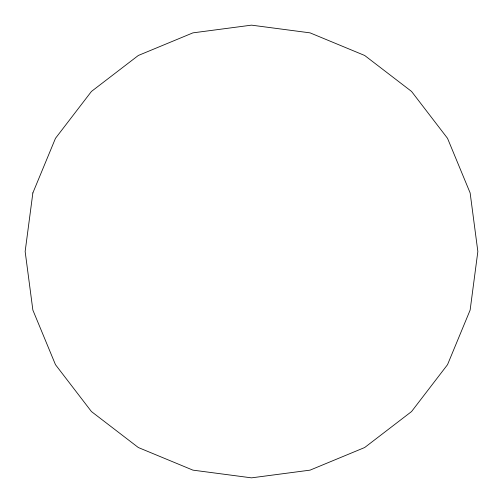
<?xml version="1.0" encoding="UTF-8"?>
<svg xmlns="http://www.w3.org/2000/svg" width="503" height="503" viewBox="0 0 503 503"><rect width="100%" height="100%" fill="white"/><g stroke="black" fill="none" stroke-linecap="round" stroke-linejoin="round"><path stroke-width="0.75" d="M32.865 192.919L25.15 251.5L32.865 310.081L55.475 364.675L91.445 411.555L138.325 447.525L192.919 470.135L251.5 477.85L310.081 470.135L364.675 447.525L411.555 411.555L447.525 364.675L470.135 310.081L477.85 251.5L470.135 192.919L447.525 138.325L411.555 91.445L364.675 55.475L310.081 32.865L251.5 25.15L192.919 32.865L138.325 55.475L91.445 91.445L55.475 138.325L32.865 192.919"/></g></svg>
